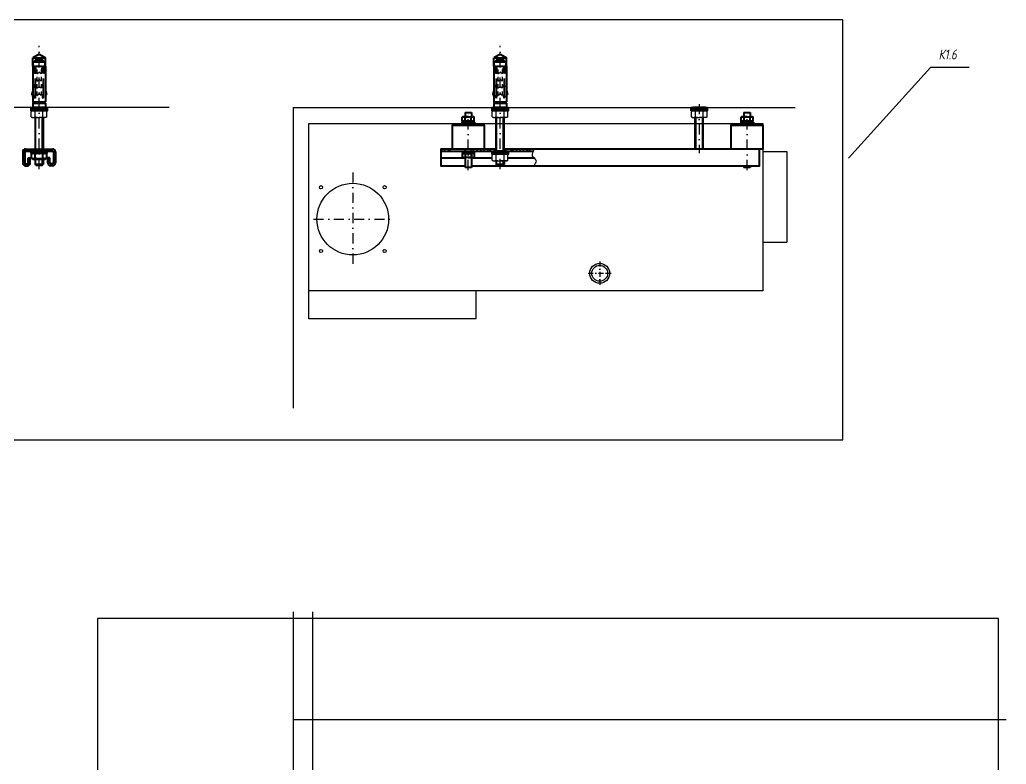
# Model space of a CAD drawing. Header units: millimetres. Extents: x -48331 to 47536, y -69828 to -11916.
# Drawn here: x -22252 to -21014, y -68378 to -67443 of the extents above; entities that cross this region are included whole.
import ezdxf

# ---------------------------------------------------------------- set-up
doc = ezdxf.new("R2010")
doc.units = ezdxf.units.MM
doc.linetypes.add('DASHDOT', pattern=[25.4, 12.7, -6.35, 0, -6.35])
doc.linetypes.add('DASHED', pattern=[19.05, 12.7, -6.35])
for name, color, linetype in [('02 ОВиК', 7, 'Continuous'), ('10 Стены', 253, 'Continuous'), ('11 Монтаж1', 200, 'Continuous')]:
    doc.layers.add(name, color=color, linetype=linetype)
doc.layers.add('100 noprint', color=2, linetype='Continuous', plot=False)
doc.styles.add('ГОСТ-ISOCPEUR', font='isocpeui.ttf', dxfattribs={"width": 0.8})

msp = doc.modelspace()

# ---------------------------------------------------------------- hatches: boundary and pattern name
at = {"layer": '11 Монтаж1', "lineweight": -2}
h = msp.add_hatch(dxfattribs=at)
h.set_pattern_fill('ANSI31', color=256, style=0)
h.set_pattern_definition([(45, (-23044.0206, 0), (-2.24506403, 2.24506403), [])])
h.paths.add_polyline_path([(-21712.1, -67608.1), (-21712.1, -67605.6), (-21723.6, -67605.6), (-21723.6, -67608.1)])
h.paths.add_polyline_path([(-21662.1, -67608.1), (-21662.1, -67605.6), (-21685.1, -67605.6), (-21685.1, -67608.1)])
h.paths.add_polyline_path([(-21612.1, -67608.1), (-21612.1, -67605.6), (-21635.1, -67605.6), (-21635.1, -67608.1)])

# ---------------------------------------------------------------- linework, layer by layer
for p in [(-21211.9, -67617), (-21060.3, -67503.1)]:
    msp.add_line(p, (-21108.7, -67503.1))
at = {"lineweight": -2}
msp.add_line((-21884.1, -68426.7), (-21884.1, -68186.7), dxfattribs=at)
at = {"layer": '02 ОВиК', "color": 5, "linetype": 'DASHED', "lineweight": -2, "ltscale": 0.1}
msp.add_line((-22233, -67575.6), (-22233, -67573.6), dxfattribs=at)
at = {"layer": '02 ОВиК', "color": 5, "lineweight": -2}
for p, q in [((-21889.1, -67818.6), (-21889.1, -67573.6)), ((-21889.1, -67573.6), (-21319.1, -67573.6)), ((-21319.1, -67573.6), (-21319.1, -67783.6)), ((-21319.1, -67608.6), (-21289.1, -67608.6)), ((-21289.1, -67608.6), (-21289.1, -67722.6)), ((-21319.1, -67722.6), (-21289.1, -67722.6)), ((-21319.1, -67783.6), (-21889.1, -67783.6)), ((-21679.1, -67818.6), (-21679.1, -67783.6)), ((-21679.1, -67818.6), (-21889.1, -67818.6))]:
    msp.add_line(p, q, dxfattribs=at)
at = {"layer": '02 ОВиК', "color": 5, "linetype": 'DASHDOT', "lineweight": -2}
for p, q in [((-21834.1, -67634.9), (-21834.1, -67752.2)), ((-21883.4, -67693.6), (-21784.8, -67693.6))]:
    msp.add_line(p, q, dxfattribs=at)
at = {"layer": '02 ОВиК', "color": 5, "linetype": 'DASHDOT', "lineweight": -2, "ltscale": 0.5}
for p, q in [((-21524.1, -67746.9), (-21524.1, -67776.2)), ((-21538.5, -67761.6), (-21509.7, -67761.6))]:
    msp.add_line(p, q, dxfattribs=at)
at = {"layer": '02 ОВиК', "color": 5, "lineweight": -2, "flags": 128}
for points in [[(-21709.1, -67575.6), (-21709.1, -67573.6), (-21669.1, -67573.6), (-21669.1, -67575.6)], [(-21359.1, -67575.6), (-21359.1, -67573.6), (-21319.1, -67573.6), (-21319.1, -67575.6)]]:
    msp.add_lwpolyline(points, close=True, dxfattribs=at)
at = {"layer": '02 ОВиК', "color": 5, "lineweight": -2}
for centre, radius in [((-21834.1, -67693.6), 45), ((-21874.1, -67653.6), 2), ((-21794.1, -67653.6), 2), ((-21874.1, -67733.6), 2), ((-21794.1, -67733.6), 2), ((-21524.1, -67761.6), 12.5), ((-21524.1, -67761.6), 10)]:
    msp.add_circle(centre, radius, dxfattribs=at)
at = {"layer": '10 Стены', "lineweight": -2}
for p, q in [((-22064.5, -67553.6), (-23358.1, -67553.6)), ((-21909.1, -67553.6), (-21909.1, -67930.7)), ((-21909.1, -67553.6), (-21278.7, -67553.6)), ((-21909.1, -68186.7), (-21909.1, -69709.7)), ((-21909.1, -68321.7), (-21013.6, -68321.7))]:
    msp.add_line(p, q, dxfattribs=at)
at = {"layer": '100 noprint', "color": 1, "lineweight": -2}
msp.add_lwpolyline([(-22154.7, -68194.8), (-22154.7, -69827.7), (-21023.5, -69827.7), (-21023.5, -68194.8)], close=True, dxfattribs=at)
at = {"layer": '11 Монтаж1', "lineweight": 40}
for p, q in [((-22228, -67486.6), (-22236, -67491.2)), ((-22236, -67501.6), (-22236, -67491.2)), ((-22236, -67491.2), (-22220, -67491.2)), ((-22228, -67486.6), (-22220, -67491.2)), ((-22220, -67501.6), (-22220, -67491.2)), ((-21649.1, -67486.6), (-21657.1, -67491.2)), ((-21657.1, -67501.6), (-21657.1, -67491.2)), ((-21657.1, -67491.2), (-21641.1, -67491.2)), ((-21649.1, -67486.6), (-21641.1, -67491.2)), ((-21641.1, -67501.6), (-21641.1, -67491.2)), ((-22234.3, -67501.6), (-22236, -67501.6)), ((-22236, -67501.6), (-22236, -67546.2)), ((-22234.3, -67501.6), (-22233.6, -67501.6)), ((-22233.9, -67505.2), (-22232.1, -67505.2)), ((-22233.6, -67501.6), (-22233, -67502.5)), ((-22232, -67493.2), (-22233, -67494.2)), ((-22233, -67496.7), (-22233, -67494.2)), ((-22233, -67494.2), (-22223, -67494.2)), ((-22232.4, -67501.6), (-22233, -67502.5)), ((-22232.4, -67501.6), (-22223.6, -67501.6)), ((-22232, -67493.2), (-22224, -67493.2)), ((-22223, -67494.2), (-22224, -67493.2)), ((-22222.1, -67505.2), (-22223.9, -67505.2)), ((-22223.6, -67501.6), (-22223, -67502.5)), ((-22223, -67496.7), (-22223, -67494.2)), ((-22222.4, -67501.6), (-22223, -67502.5)), ((-22222.4, -67501.6), (-22220, -67501.6)), ((-22220, -67501.6), (-22220, -67546.2)), ((-21655.4, -67501.6), (-21657.1, -67501.6)), ((-21657.1, -67501.6), (-21657.1, -67546.2)), ((-21655.4, -67501.6), (-21654.8, -67501.6)), ((-21655, -67505.1), (-21653.2, -67505.1)), ((-21654.8, -67501.6), (-21654.1, -67502.5)), ((-21653.1, -67493.2), (-21654.1, -67494.2)), ((-21654.1, -67496.7), (-21654.1, -67494.2)), ((-21654.1, -67494.2), (-21644.1, -67494.2)), ((-21653.5, -67501.6), (-21654.1, -67502.5)), ((-21653.5, -67501.6), (-21644.8, -67501.6)), ((-21653.1, -67493.2), (-21645.1, -67493.2)), ((-21644.1, -67494.2), (-21645.1, -67493.2)), ((-21643.2, -67505.1), (-21645, -67505.1)), ((-21644.8, -67501.6), (-21644.1, -67502.5)), ((-21644.1, -67496.7), (-21644.1, -67494.2)), ((-21643.5, -67501.6), (-21644.1, -67502.5)), ((-21643.5, -67501.6), (-21641.1, -67501.6)), ((-21641.1, -67501.6), (-21641.1, -67546.2)), ((-22233.9, -67505.8), (-22232.1, -67505.8)), ((-22233, -67516.9), (-22233, -67541.9)), ((-22222.1, -67505.8), (-22223.9, -67505.8)), ((-22223, -67516.9), (-22223, -67541.5)), ((-21655, -67505.8), (-21653.2, -67505.8)), ((-21654.1, -67516.9), (-21654.1, -67541.9)), ((-21643.2, -67505.8), (-21645, -67505.8)), ((-21644.1, -67516.9), (-21644.1, -67541.5)), ((-22236, -67531.9), (-22237.2, -67536.7)), ((-22236.9, -67537.8), (-22236, -67538.4)), ((-22220, -67531.9), (-22218.8, -67536.7)), ((-22219.2, -67537.8), (-22220, -67538.4)), ((-21657.1, -67531.9), (-21658.3, -67536.7)), ((-21658, -67537.8), (-21657.1, -67538.4)), ((-21641.1, -67531.9), (-21639.9, -67536.7)), ((-21640.3, -67537.8), (-21641.1, -67538.4)), ((-22236, -67546.2), (-22220, -67546.2)), ((-22236, -67548.2), (-22236, -67553.1)), ((-22236, -67548.2), (-22220, -67548.2)), ((-22220, -67548.2), (-22220, -67553.1)), ((-21657.1, -67546.2), (-21641.1, -67546.2)), ((-21657.1, -67548.2), (-21657.1, -67553.1)), ((-21657.1, -67548.2), (-21641.1, -67548.2)), ((-21641.1, -67548.2), (-21641.1, -67553.1)), ((-22233, -67564.1), (-22233, -67605.6)), ((-22223, -67564.1), (-22223, -67605.6)), ((-21695.5, -67565.3), (-21696.6, -67565.8)), ((-21696.6, -67570.6), (-21696.6, -67565.8)), ((-21694.7, -67565.3), (-21695.5, -67565.3)), ((-21689, -67565.3), (-21694.7, -67565.3)), ((-21693.1, -67559.6), (-21685.1, -67559.6)), ((-21693.1, -67559.6), (-21693.1, -67565.3)), ((-21692.8, -67570.6), (-21692.8, -67565.8)), ((-21689, -67565.3), (-21683.4, -67565.3)), ((-21685.3, -67570.6), (-21685.3, -67565.8)), ((-21685.1, -67559.6), (-21685.1, -67565.3)), ((-21682.5, -67565.3), (-21683.4, -67565.3)), ((-21681.5, -67565.8), (-21682.5, -67565.3)), ((-21681.5, -67570.6), (-21681.5, -67565.8)), ((-21654.1, -67608.1), (-21654.1, -67564.1)), ((-21644.1, -67608.1), (-21644.1, -67564.1)), ((-21404.1, -67605.6), (-21404.1, -67564.1)), ((-21394.1, -67605.6), (-21394.1, -67564.1)), ((-21345.5, -67565.3), (-21346.6, -67565.8)), ((-21346.6, -67570.6), (-21346.6, -67565.8)), ((-21344.7, -67565.3), (-21345.5, -67565.3)), ((-21339, -67565.3), (-21344.7, -67565.3)), ((-21343.1, -67559.6), (-21335.1, -67559.6)), ((-21343.1, -67559.6), (-21343.1, -67565.3)), ((-21342.8, -67570.6), (-21342.8, -67565.8)), ((-21339, -67565.3), (-21333.4, -67565.3)), ((-21335.3, -67570.6), (-21335.3, -67565.8)), ((-21335.1, -67559.6), (-21335.1, -67565.3)), ((-21332.5, -67565.3), (-21333.4, -67565.3)), ((-21331.5, -67565.8), (-21332.5, -67565.3)), ((-21331.5, -67570.6), (-21331.5, -67565.8)), ((-21709.1, -67605.6), (-21709.1, -67575.6)), ((-21709.1, -67575.6), (-21669.1, -67575.6)), ((-21681.1, -67572), (-21697.1, -67572)), ((-21697.1, -67572), (-21697.1, -67573.6)), ((-21681.1, -67573.6), (-21697.1, -67573.6)), ((-21681.5, -67570.6), (-21696.6, -67570.6)), ((-21696.3, -67572), (-21696.3, -67570.6)), ((-21681.9, -67572), (-21696.3, -67572)), ((-21681.8, -67571.8), (-21681.9, -67572)), ((-21681.8, -67571.8), (-21681.8, -67570.6)), ((-21681.1, -67572), (-21681.1, -67573.6)), ((-21669.1, -67575.6), (-21669.1, -67605.6)), ((-21359.1, -67605.6), (-21359.1, -67575.6)), ((-21359.1, -67575.6), (-21319.1, -67575.6)), ((-21331.1, -67572), (-21347.1, -67572)), ((-21347.1, -67572), (-21347.1, -67573.6)), ((-21331.1, -67573.6), (-21347.1, -67573.6)), ((-21331.5, -67570.6), (-21346.6, -67570.6)), ((-21346.3, -67572), (-21346.3, -67570.6)), ((-21331.9, -67572), (-21346.3, -67572)), ((-21331.8, -67571.8), (-21331.9, -67572)), ((-21331.8, -67571.8), (-21331.8, -67570.6)), ((-21331.1, -67572), (-21331.1, -67573.6)), ((-21319.1, -67575.6), (-21319.1, -67605.6)), ((-22248.5, -67609.1), (-22248.5, -67623.1)), ((-22246, -67609.1), (-22246, -67623.1)), ((-22245, -67605.6), (-22211, -67605.6)), ((-22245, -67608.1), (-22211, -67608.1)), ((-22241.5, -67616.6), (-22239, -67616.6)), ((-22241.5, -67623.1), (-22241.5, -67616.6)), ((-22239, -67623.1), (-22239, -67616.6)), ((-22237.8, -67608.1), (-22218.2, -67608.1)), ((-22232.9, -67617.1), (-22232.9, -67612)), ((-22223.1, -67617.1), (-22223.1, -67612)), ((-22214.5, -67616.6), (-22217, -67616.6)), ((-22217, -67623.1), (-22217, -67616.6)), ((-22214.5, -67623.1), (-22214.5, -67616.6)), ((-22210, -67609.1), (-22210, -67623.1)), ((-22207.5, -67609.1), (-22207.5, -67623.1)), ((-21723.6, -67608.1), (-21693.1, -67608.1)), ((-21723.6, -67616.6), (-21693.1, -67616.6)), ((-21712.1, -67605.6), (-21712.1, -67608.1)), ((-21711.1, -67608.1), (-21707.4, -67608.1)), ((-21697.1, -67608.1), (-21681.1, -67608.1)), ((-21697.1, -67609.7), (-21697.1, -67608.1)), ((-21697.1, -67609.7), (-21681.1, -67609.7)), ((-21696.7, -67611.1), (-21681.7, -67611.1)), ((-21696.7, -67611.1), (-21696.7, -67615.8)), ((-21696.7, -67615.8), (-21695.7, -67616.4)), ((-21696.5, -67609.8), (-21696.3, -67609.7)), ((-21696.5, -67609.8), (-21696.4, -67611.1)), ((-21696.3, -67609.7), (-21681.9, -67609.7)), ((-21695.7, -67616.4), (-21694.8, -67616.4)), ((-21689.2, -67616.4), (-21694.8, -67616.4)), ((-21693.1, -67608.1), (-21693.1, -67605.6)), ((-21693.1, -67613.4), (-21693.1, -67628.6)), ((-21692.9, -67611.1), (-21692.9, -67615.8)), ((-21689.2, -67616.4), (-21683.5, -67616.4)), ((-21685.4, -67611.1), (-21685.4, -67615.8)), ((-21685.1, -67608.1), (-21685.1, -67605.6)), ((-21685.1, -67608.1), (-21607.3, -67608.1)), ((-21685.1, -67613.4), (-21685.1, -67628.6)), ((-21685.1, -67616.6), (-21658.9, -67616.6)), ((-21683.5, -67616.4), (-21682.7, -67616.4)), ((-21682.7, -67616.4), (-21681.7, -67615.8)), ((-21681.9, -67609.7), (-21681.9, -67611.1)), ((-21681.7, -67611.1), (-21681.7, -67615.8)), ((-21681.1, -67609.7), (-21681.1, -67608.1)), ((-21662.1, -67605.6), (-21662.1, -67608.1)), ((-21639.3, -67616.6), (-21606.6, -67616.6)), ((-21635.1, -67605.6), (-21635.1, -67608.1)), ((-21612.1, -67605.6), (-21612.1, -67608.1)), ((-21319.1, -67605.6), (-21359.1, -67605.6)), ((-22245, -67624.1), (-22242.5, -67624.1)), ((-22245, -67626.6), (-22242.5, -67626.6)), ((-22220.7, -67618.6), (-22235.3, -67618.6)), ((-22233, -67618.6), (-22233, -67624.9)), ((-22232, -67625.9), (-22233, -67624.9)), ((-22223, -67624.9), (-22233, -67624.9)), ((-22232, -67625.9), (-22224, -67625.9)), ((-22224, -67625.9), (-22223, -67624.9)), ((-22223, -67618.6), (-22223, -67624.9)), ((-22211, -67624.1), (-22213.5, -67624.1)), ((-22211, -67626.6), (-22213.5, -67626.6)), ((-21685.1, -67628.6), (-21693.1, -67628.6)), ((-21654.1, -67618.6), (-21654.1, -67624.9)), ((-21653.1, -67625.9), (-21654.1, -67624.9)), ((-21644.1, -67624.9), (-21654.1, -67624.9)), ((-21653.1, -67625.9), (-21645.1, -67625.9)), ((-21645.1, -67625.9), (-21644.1, -67624.9)), ((-21644.1, -67618.6), (-21644.1, -67624.9)), ((-21343.1, -67626.6), (-21343.1, -67628.6)), ((-21335.1, -67628.6), (-21343.1, -67628.6)), ((-21335.1, -67626.6), (-21335.1, -67628.6))]:
    msp.add_line(p, q, dxfattribs=at)
at = {"layer": '11 Монтаж1'}
for p, q in [((-22232, -67493.2), (-22232, -67496.7)), ((-22224, -67493.2), (-22224, -67496.7)), ((-21653.1, -67493.2), (-21653.1, -67496.7)), ((-21645.1, -67493.2), (-21645.1, -67496.7)), ((-22230.7, -67505.9), (-22230.7, -67511.2)), ((-22230.7, -67511.2), (-22228, -67509.2)), ((-22230.7, -67515), (-22230.7, -67520.3)), ((-22225.3, -67511.2), (-22228, -67509.2)), ((-22225.3, -67505.9), (-22225.3, -67511.2)), ((-22225.3, -67515), (-22225.3, -67520.3)), ((-21651.8, -67505.9), (-21651.8, -67511.2)), ((-21651.8, -67511.2), (-21649.1, -67509.2)), ((-21651.8, -67515), (-21651.8, -67520.3)), ((-21646.4, -67511.2), (-21649.1, -67509.2)), ((-21646.4, -67505.9), (-21646.4, -67511.2)), ((-21646.4, -67515), (-21646.4, -67520.3)), ((-22230.7, -67520.3), (-22228, -67518.3)), ((-22230.7, -67524.1), (-22230.7, -67529.4)), ((-22230.7, -67529.4), (-22228, -67527.4)), ((-22225.3, -67520.3), (-22228, -67518.3)), ((-22225.3, -67529.4), (-22228, -67527.4)), ((-22225.3, -67524.1), (-22225.3, -67529.4)), ((-21651.8, -67520.3), (-21649.1, -67518.3)), ((-21651.8, -67524.1), (-21651.8, -67529.4)), ((-21651.8, -67529.4), (-21649.1, -67527.4)), ((-21646.4, -67520.3), (-21649.1, -67518.3)), ((-21646.4, -67529.4), (-21649.1, -67527.4)), ((-21646.4, -67524.1), (-21646.4, -67529.4)), ((-22230.7, -67533.2), (-22230.7, -67538.5)), ((-22230.7, -67538.5), (-22228, -67536.5)), ((-22225.3, -67538.5), (-22228, -67536.5)), ((-22225.3, -67533.2), (-22225.3, -67538.5)), ((-21651.8, -67533.2), (-21651.8, -67538.5)), ((-21651.8, -67538.5), (-21649.1, -67536.5)), ((-21646.4, -67538.5), (-21649.1, -67536.5)), ((-21646.4, -67533.2), (-21646.4, -67538.5)), ((-22232, -67605.6), (-22232, -67564.1)), ((-22224, -67605.6), (-22224, -67564.1)), ((-21692.6, -67559.6), (-21692.6, -67565.3)), ((-21685.6, -67559.6), (-21685.6, -67565.3)), ((-21653.1, -67608.1), (-21653.1, -67564.1)), ((-21645.1, -67608.1), (-21645.1, -67564.1)), ((-21403.1, -67605.6), (-21403.1, -67564.1)), ((-21395.1, -67605.6), (-21395.1, -67564.1)), ((-21342.6, -67559.6), (-21342.6, -67565.3)), ((-21335.6, -67559.6), (-21335.6, -67565.3)), ((-21689.9, -67570.7), (-21689.8, -67570.6)), ((-21688.3, -67572), (-21689.9, -67570.7)), ((-21688.2, -67571.8), (-21689.8, -67570.6)), ((-21688.2, -67571.8), (-21688.3, -67572)), ((-21339.9, -67570.7), (-21339.8, -67570.6)), ((-21338.3, -67572), (-21339.9, -67570.7)), ((-21338.2, -67571.8), (-21339.8, -67570.6)), ((-21338.2, -67571.8), (-21338.3, -67572)), ((-21692.6, -67605.6), (-21692.6, -67608.1)), ((-21690, -67609.8), (-21689.9, -67609.7)), ((-21690, -67609.8), (-21688.4, -67611.1)), ((-21689.9, -67609.7), (-21688.3, -67610.9)), ((-21688.3, -67610.9), (-21688.4, -67611.1)), ((-21685.6, -67605.6), (-21685.6, -67608.1)), ((-22232, -67625.9), (-22232, -67618.6)), ((-22224, -67625.9), (-22224, -67618.6)), ((-21653.1, -67625.9), (-21653.1, -67618.6)), ((-21645.1, -67625.9), (-21645.1, -67618.6)), ((-21342.6, -67626.6), (-21342.6, -67628.6)), ((-21335.6, -67626.6), (-21335.6, -67628.6))]:
    msp.add_line(p, q, dxfattribs=at)
at = {"layer": '11 Монтаж1', "linetype": 'DASHDOT'}
for p, q in [((-21689.1, -67632), (-21689.1, -67555.7)), ((-21339.1, -67632), (-21339.1, -67555.7))]:
    msp.add_line(p, q, dxfattribs=at)
at = {"layer": '11 Монтаж1', "color": 0, "lineweight": -2}
msp.add_line((-21683.6, -67605.6), (-21723.6, -67605.6), dxfattribs=at)
at = {"layer": '11 Монтаж1', "lineweight": -2}
msp.add_line((-21685.1, -67605.6), (-21685.1, -67608.1), dxfattribs=at)
at = {"layer": '11 Монтаж1', "lineweight": 40, "flags": 128}
for points in [[(-22220.7, -67501.6), (-22220.3, -67497.9, 0.476153), (-22221.2, -67496.7), (-22234.8, -67496.7, 0.476153), (-22235.8, -67497.9), (-22235.4, -67501.6)], [(-21641.8, -67501.6), (-21641.4, -67497.9, 0.476153), (-21642.3, -67496.7), (-21655.9, -67496.7, 0.476153), (-21656.9, -67497.9), (-21656.5, -67501.6)], [(-22218.2, -67612, 0.267949), (-22223.1, -67612, 0.168211), (-22232.9, -67612, 0.267949), (-22237.8, -67612, 0.267949)], [(-22218.2, -67617.1, -0.267949), (-22223.1, -67617.1, -0.168211), (-22232.9, -67617.1, -0.267949), (-22237.8, -67617.1, -0.267949)]]:
    msp.add_lwpolyline(points, format="xyb", dxfattribs=at)
for points in [[(-22233.9, -67504.2), (-22233.9, -67509.9), (-22234.4, -67509.9), (-22234.4, -67504.2)], [(-22233.9, -67504.2), (-22233.9, -67509.9), (-22232.1, -67509.9), (-22232.1, -67504.2)], [(-22222.1, -67504.2), (-22222.1, -67509.9), (-22223.9, -67509.9), (-22223.9, -67504.2)], [(-22222.1, -67504.2), (-22222.1, -67509.9), (-22221.6, -67509.9), (-22221.6, -67504.2)], [(-21655, -67504.2), (-21655, -67509.9), (-21655.5, -67509.9), (-21655.5, -67504.2)], [(-21655, -67504.2), (-21655, -67509.9), (-21653.2, -67509.9), (-21653.2, -67504.2)], [(-21643.2, -67504.2), (-21643.2, -67509.9), (-21645, -67509.9), (-21645, -67504.2)], [(-21643.2, -67504.2), (-21643.2, -67509.9), (-21642.7, -67509.9), (-21642.7, -67504.2)]]:
    msp.add_lwpolyline(points, close=True, dxfattribs=at)
for points in [[(-22218.2, -67608.1), (-22218.2, -67610.6), (-22237.8, -67610.6), (-22237.8, -67608.1)], [(-22220.7, -67618.6), (-22218.2, -67617.1), (-22218.2, -67612), (-22220.7, -67610.6), (-22235.3, -67610.6), (-22237.8, -67612), (-22237.8, -67617.1), (-22235.3, -67618.6)], [(-21654.1, -67605.6), (-21723.6, -67605.6), (-21723.6, -67626.6), (-21693.1, -67626.6)], [(-21685.1, -67626.6), (-21323.6, -67626.6), (-21323.6, -67605.6), (-21644.1, -67605.6)]]:
    msp.add_lwpolyline(points, dxfattribs=at)
at = {"layer": '11 Монтаж1', "lineweight": 40}
for centre, radius, start, end in [((-22230.2, -67526.8), 3.54, 142.1768, 217.8232), ((-22235.8, -67526.8), 3.54, 322.1768, 37.8232), ((-22220.2, -67526.8), 3.54, 142.1768, 217.8232), ((-22225.8, -67526.8), 3.54, 322.1768, 37.8232), ((-21651.3, -67526.8), 3.54, 142.1768, 217.8232), ((-21656.9, -67526.8), 3.54, 322.1768, 37.8232), ((-21641.3, -67526.8), 3.54, 142.1768, 217.8232), ((-21646.9, -67526.8), 3.54, 322.1768, 37.8232), ((-22236.3, -67537), 1, 165.7994, 232.9532), ((-22230.2, -67539.7), 3.54, 142.1768, 217.8232), ((-22235.8, -67539.7), 3.54, 322.1768, 37.8232), ((-22220.2, -67539.4), 3.54, 142.1768, 217.8232), ((-22225.8, -67539.4), 3.54, 322.1768, 37.8232), ((-22219.8, -67537), 1, 307.0468, 14.2006), ((-21657.4, -67537), 1, 165.7994, 232.9532), ((-21651.3, -67539.7), 3.54, 142.1768, 217.8232), ((-21656.9, -67539.7), 3.54, 322.1768, 37.8232), ((-21641.3, -67539.4), 3.54, 142.1768, 217.8232), ((-21646.9, -67539.4), 3.54, 322.1768, 37.8232), ((-21640.9, -67537), 1, 307.0468, 14.2006), ((-22236, -67547.2), 1, 270, 90), ((-22220, -67547.2), 1, 90, 270), ((-21657.1, -67547.2), 1, 270, 90), ((-21641.1, -67547.2), 1, 90, 270), ((-22245, -67609.1), 3.5, 90, 180), ((-22245, -67609.1), 1, 90, 180), ((-22211, -67609.1), 3.5, 0, 90), ((-22211, -67609.1), 1, 0, 90), ((-22245, -67623.1), 3.5, 180, 270), ((-22245, -67623.1), 1, 180, 270), ((-22242.5, -67623.1), 3.5, 270, 0), ((-22242.5, -67623.1), 1, 270, 0), ((-22213.5, -67623.1), 3.5, 180, 270), ((-22213.5, -67623.1), 1, 180, 270), ((-22211, -67623.1), 3.5, 270, 0), ((-22211, -67623.1), 1, 270, 0)]:
    msp.add_arc(centre, radius, start, end, dxfattribs=at)
for points, knots in [([(-21696.6, -67565.8), (-21696.2, -67565.7), (-21695.9, -67565.5), (-21695.3, -67565.3), (-21695, -67565.3), (-21694.7, -67565.3)], [0, 0, 0, 0, 0.5, 0.5, 1, 1, 1, 1]), ([(-21694.7, -67565.3), (-21694.5, -67565.3), (-21694.4, -67565.3), (-21694, -67565.3), (-21693.9, -67565.4), (-21693.4, -67565.5), (-21693.1, -67565.7), (-21692.8, -67565.8)], [0, 0, 0, 0, 0.25, 0.25, 0.5, 0.5, 1, 1, 1, 1]), ([(-21692.8, -67565.8), (-21692.2, -67565.7), (-21691.6, -67565.5), (-21690.3, -67565.3), (-21689.7, -67565.3), (-21689, -67565.3)], [0, 0, 0, 0, 0.5, 0.5, 1, 1, 1, 1]), ([(-21689, -67565.3), (-21688.4, -67565.3), (-21687.8, -67565.3), (-21686.5, -67565.5), (-21685.9, -67565.7), (-21685.3, -67565.8)], [0, 0, 0, 0, 0.5, 0.5, 1, 1, 1, 1]), ([(-21685.3, -67565.8), (-21685, -67565.7), (-21684.7, -67565.5), (-21684.1, -67565.3), (-21683.7, -67565.3), (-21683.4, -67565.3)], [0, 0, 0, 0, 0.5, 0.5, 1, 1, 1, 1]), ([(-21683.4, -67565.3), (-21683.3, -67565.3), (-21683.1, -67565.3), (-21682.8, -67565.3), (-21682.6, -67565.4), (-21682.2, -67565.5), (-21681.8, -67565.7), (-21681.5, -67565.8)], [0, 0, 0, 0, 0.25, 0.25, 0.5, 0.5, 1, 1, 1, 1]), ([(-21346.6, -67565.8), (-21346.2, -67565.7), (-21345.9, -67565.5), (-21345.3, -67565.3), (-21345, -67565.3), (-21344.7, -67565.3)], [0, 0, 0, 0, 0.5, 0.5, 1, 1, 1, 1]), ([(-21344.7, -67565.3), (-21344.5, -67565.3), (-21344.4, -67565.3), (-21344, -67565.3), (-21343.9, -67565.4), (-21343.4, -67565.5), (-21343.1, -67565.7), (-21342.8, -67565.8)], [0, 0, 0, 0, 0.25, 0.25, 0.5, 0.5, 1, 1, 1, 1]), ([(-21342.8, -67565.8), (-21342.2, -67565.7), (-21341.6, -67565.5), (-21340.3, -67565.3), (-21339.7, -67565.3), (-21339, -67565.3)], [0, 0, 0, 0, 0.5, 0.5, 1, 1, 1, 1]), ([(-21339, -67565.3), (-21338.4, -67565.3), (-21337.8, -67565.3), (-21336.5, -67565.5), (-21335.9, -67565.7), (-21335.3, -67565.8)], [0, 0, 0, 0, 0.5, 0.5, 1, 1, 1, 1]), ([(-21335.3, -67565.8), (-21335, -67565.7), (-21334.7, -67565.5), (-21334.1, -67565.3), (-21333.7, -67565.3), (-21333.4, -67565.3)], [0, 0, 0, 0, 0.5, 0.5, 1, 1, 1, 1]), ([(-21333.4, -67565.3), (-21333.3, -67565.3), (-21333.1, -67565.3), (-21332.8, -67565.3), (-21332.6, -67565.4), (-21332.2, -67565.5), (-21331.8, -67565.7), (-21331.5, -67565.8)], [0, 0, 0, 0, 0.25, 0.25, 0.5, 0.5, 1, 1, 1, 1]), ([(-21694.8, -67616.4), (-21695, -67616.4), (-21695.1, -67616.4), (-21695.4, -67616.3), (-21695.6, -67616.3), (-21696.1, -67616.1), (-21696.4, -67616), (-21696.7, -67615.8)], [0, 0, 0, 0, 0.25, 0.25, 0.5, 0.5, 1, 1, 1, 1]), ([(-21692.9, -67615.8), (-21693.2, -67616), (-21693.5, -67616.1), (-21694.2, -67616.3), (-21694.5, -67616.4), (-21694.8, -67616.4)], [0, 0, 0, 0, 0.5, 0.5, 1, 1, 1, 1]), ([(-21689.2, -67616.4), (-21689.8, -67616.4), (-21690.4, -67616.3), (-21691.7, -67616.1), (-21692.3, -67616), (-21692.9, -67615.8)], [0, 0, 0, 0, 0.5, 0.5, 1, 1, 1, 1]), ([(-21685.4, -67615.8), (-21686, -67616), (-21686.7, -67616.1), (-21687.9, -67616.3), (-21688.5, -67616.4), (-21689.2, -67616.4)], [0, 0, 0, 0, 0.5, 0.5, 1, 1, 1, 1]), ([(-21683.5, -67616.4), (-21683.7, -67616.4), (-21683.9, -67616.4), (-21684.2, -67616.3), (-21684.3, -67616.3), (-21684.8, -67616.1), (-21685.1, -67616), (-21685.4, -67615.8)], [0, 0, 0, 0, 0.25, 0.25, 0.5, 0.5, 1, 1, 1, 1]), ([(-21681.7, -67615.8), (-21682, -67616), (-21682.3, -67616.1), (-21682.9, -67616.3), (-21683.2, -67616.4), (-21683.5, -67616.4)], [0, 0, 0, 0, 0.5, 0.5, 1, 1, 1, 1])]:
    msp.add_open_spline(points, degree=3, knots=knots, dxfattribs=at)
at = {"layer": '11 Монтаж1', "lineweight": -2, "start_tangent": (0.060665, 0.998158), "end_tangent": (0.322532, 0.946558)}
msp.add_spline([(-21606.2, -67626.6), (-21603.5, -67620.7), (-21608.3, -67614.4), (-21606.2, -67605.6)], degree=3, dxfattribs=at)

# ---------------------------------------------------------------- texts
at = {"linetype": 'Continuous', "lineweight": 35, "style": 'ГОСТ-ISOCPEUR', "width": 0.8}
msp.add_text('К1.6', height=12.5, dxfattribs=at).set_placement((-21098.7, -67493.1))

# ---------------------------------------------------------------- next in the draw order: wipeouts: each hides what was drawn before it
at = {"lineweight": 40}
for points in [[(-22238, -67557.6), (-22238, -67555.6), (-22218, -67555.6), (-22218, -67557.6)], [(-21659.1, -67557.6), (-21659.1, -67555.6), (-21639.1, -67555.6), (-21639.1, -67557.6)], [(-21409.1, -67557.6), (-21409.1, -67555.6), (-21389.1, -67555.6), (-21389.1, -67557.6)], [(-21659.1, -67612.1), (-21659.1, -67610.1), (-21639.1, -67610.1), (-21639.1, -67612.1)]]:
    msp.add_wipeout(points, dxfattribs=at).dxf.layer = '11 Монтаж1'

# ---------------------------------------------------------------- next in the draw order: wipeouts: each hides what was drawn before it
for points in [[(-22219.5, -67566), (-22218.2, -67565.2), (-22218.2, -67558.4), (-22219.5, -67557.6), (-22236.5, -67557.6), (-22237.8, -67558.4), (-22237.8, -67565.2), (-22236.5, -67566)], [(-21640.6, -67566), (-21639.3, -67565.2), (-21639.3, -67558.4), (-21640.6, -67557.6), (-21657.6, -67557.6), (-21658.9, -67558.4), (-21658.9, -67565.2), (-21657.6, -67566)], [(-21390.6, -67566), (-21389.3, -67565.2), (-21389.3, -67558.4), (-21390.6, -67557.6), (-21407.6, -67557.6), (-21408.9, -67558.4), (-21408.9, -67565.2), (-21407.6, -67566)], [(-21640.6, -67620.5), (-21639.3, -67619.7), (-21639.3, -67612.9), (-21640.6, -67612.1), (-21657.6, -67612.1), (-21658.9, -67612.9), (-21658.9, -67619.7), (-21657.6, -67620.5)]]:
    msp.add_wipeout(points, dxfattribs=at).dxf.layer = '11 Монтаж1'

# ---------------------------------------------------------------- next in the draw order: linework, layer by layer
at = {"layer": '11 Монтаж1', "lineweight": 40}
for p, q in [((-22228, -67553.6), (-22236, -67553.6)), ((-22220, -67553.6), (-22228, -67553.6)), ((-21649.1, -67553.6), (-21657.1, -67553.6)), ((-21641.1, -67553.6), (-21649.1, -67553.6)), ((-21399.1, -67553.6), (-21407.1, -67553.6)), ((-21391.1, -67553.6), (-21399.1, -67553.6)), ((-21649.1, -67608.1), (-21657.1, -67608.1)), ((-21641.1, -67608.1), (-21649.1, -67608.1))]:
    msp.add_line(p, q, dxfattribs=at)
at = {"layer": '11 Монтаж1'}
for p, q in [((-22237.8, -67558.4), (-22236.5, -67557.6)), ((-22237.8, -67565.2), (-22237.8, -67558.4)), ((-22237.8, -67565.2), (-22236.5, -67566)), ((-22236.5, -67557.6), (-22235.4, -67557.6)), ((-22236.5, -67566), (-22235.4, -67566)), ((-22235.4, -67557.6), (-22228, -67557.6)), ((-22235.4, -67566), (-22228, -67566)), ((-22232.9, -67565.2), (-22232.9, -67558.4)), ((-22220.7, -67557.6), (-22228, -67557.6)), ((-22220.7, -67566), (-22228, -67566)), ((-22223.1, -67565.2), (-22223.1, -67558.4)), ((-22219.5, -67557.6), (-22220.7, -67557.6)), ((-22219.5, -67566), (-22220.7, -67566)), ((-22218.2, -67558.4), (-22219.5, -67557.6)), ((-22218.2, -67565.2), (-22219.5, -67566)), ((-22218.2, -67565.2), (-22218.2, -67558.4)), ((-21658.9, -67558.4), (-21657.6, -67557.6)), ((-21658.9, -67565.2), (-21658.9, -67558.4)), ((-21658.9, -67565.2), (-21657.6, -67566)), ((-21657.6, -67557.6), (-21656.5, -67557.6)), ((-21657.6, -67566), (-21656.5, -67566)), ((-21656.5, -67557.6), (-21649.1, -67557.6)), ((-21656.5, -67566), (-21649.1, -67566)), ((-21654, -67565.2), (-21654, -67558.4)), ((-21641.8, -67557.6), (-21649.1, -67557.6)), ((-21641.8, -67566), (-21649.1, -67566)), ((-21644.2, -67565.2), (-21644.2, -67558.4)), ((-21640.6, -67557.6), (-21641.8, -67557.6)), ((-21640.6, -67566), (-21641.8, -67566)), ((-21639.3, -67558.4), (-21640.6, -67557.6)), ((-21639.3, -67565.2), (-21640.6, -67566)), ((-21639.3, -67565.2), (-21639.3, -67558.4)), ((-21408.9, -67558.4), (-21407.6, -67557.6)), ((-21408.9, -67565.2), (-21408.9, -67558.4)), ((-21408.9, -67565.2), (-21407.6, -67566)), ((-21407.6, -67557.6), (-21406.5, -67557.6)), ((-21407.6, -67566), (-21406.5, -67566)), ((-21406.5, -67557.6), (-21399.1, -67557.6)), ((-21406.5, -67566), (-21399.1, -67566)), ((-21404, -67565.2), (-21404, -67558.4)), ((-21391.8, -67557.6), (-21399.1, -67557.6)), ((-21391.8, -67566), (-21399.1, -67566)), ((-21394.2, -67565.2), (-21394.2, -67558.4)), ((-21390.6, -67557.6), (-21391.8, -67557.6)), ((-21390.6, -67566), (-21391.8, -67566)), ((-21389.3, -67558.4), (-21390.6, -67557.6)), ((-21389.3, -67565.2), (-21390.6, -67566)), ((-21389.3, -67565.2), (-21389.3, -67558.4)), ((-21658.9, -67612.9), (-21657.6, -67612.1)), ((-21658.9, -67619.7), (-21658.9, -67612.9)), ((-21657.6, -67612.1), (-21656.5, -67612.1)), ((-21656.5, -67612.1), (-21649.1, -67612.1)), ((-21654, -67619.7), (-21654, -67612.9)), ((-21641.8, -67612.1), (-21649.1, -67612.1)), ((-21644.2, -67619.7), (-21644.2, -67612.9)), ((-21640.6, -67612.1), (-21641.8, -67612.1)), ((-21639.3, -67612.9), (-21640.6, -67612.1)), ((-21639.3, -67619.7), (-21639.3, -67612.9)), ((-21658.9, -67619.7), (-21657.6, -67620.5)), ((-21657.6, -67620.5), (-21656.5, -67620.5)), ((-21656.5, -67620.5), (-21649.1, -67620.5)), ((-21641.8, -67620.5), (-21649.1, -67620.5)), ((-21640.6, -67620.5), (-21641.8, -67620.5)), ((-21639.3, -67619.7), (-21640.6, -67620.5))]:
    msp.add_line(p, q, dxfattribs=at)
at = {"layer": '11 Монтаж1', "lineweight": 40, "ltscale": 6.666667}
for p, q in [((-22228.4, -67557.6), (-22229.6, -67555.6)), ((-22227.3, -67557.6), (-22228.5, -67555.6)), ((-21649.5, -67557.6), (-21650.7, -67555.6)), ((-21648.4, -67557.6), (-21649.6, -67555.6)), ((-21399.5, -67557.6), (-21400.7, -67555.6)), ((-21398.4, -67557.6), (-21399.6, -67555.6)), ((-21649.5, -67612.1), (-21650.7, -67610.1)), ((-21648.4, -67612.1), (-21649.6, -67610.1))]:
    msp.add_line(p, q, dxfattribs=at)
at = {"layer": '11 Монтаж1', "lineweight": 40, "ltscale": 75}
for points in [[(-22238, -67557.6), (-22238, -67555.6), (-22218, -67555.6), (-22218, -67557.6)], [(-21659.1, -67557.6), (-21659.1, -67555.6), (-21639.1, -67555.6), (-21639.1, -67557.6)], [(-21409.1, -67557.6), (-21409.1, -67555.6), (-21389.1, -67555.6), (-21389.1, -67557.6)], [(-21659.1, -67612.1), (-21659.1, -67610.1), (-21639.1, -67610.1), (-21639.1, -67612.1)]]:
    msp.add_lwpolyline(points, close=True, dxfattribs=at)
at = {"layer": '11 Монтаж1', "lineweight": 40}
for centre, start, end in [((-22233.4, -67554), 0, 90), ((-22222.6, -67554), 90, 180), ((-21654.5, -67554), 0, 90), ((-21643.7, -67554), 90, 180), ((-21404.5, -67554), 0, 90), ((-21393.7, -67554), 90, 180), ((-21654.5, -67608.5), 0, 90), ((-21643.7, -67608.5), 90, 180)]:
    msp.add_arc(centre, 0.4, start, end, dxfattribs=at)
at = {"layer": '11 Монтаж1'}
for centre, radius, start, end in [((-22235.2, -67562.3), 4.78, 92.3904, 123.7214), ((-22235.2, -67561.2), 4.78, 236.2786, 267.6096), ((-22235.6, -67562.5), 4.95, 56.8401, 87.0412), ((-22235.6, -67561), 4.95, 272.9588, 303.1599), ((-22227.8, -67574.3), 16.7, 90.6955, 107.8218), ((-22227.8, -67549.3), 16.7, 252.1782, 269.3045), ((-22228.2, -67574.3), 16.7, 72.1782, 89.3045), ((-22228.2, -67549.3), 16.7, 270.6955, 287.8218), ((-22220.4, -67562.5), 4.95, 92.9588, 123.1599), ((-22220.4, -67561), 4.95, 236.8401, 267.0412), ((-22220.9, -67562.3), 4.78, 56.2786, 87.6096), ((-22220.9, -67561.2), 4.78, 272.3904, 303.7214), ((-21656.3, -67562.3), 4.78, 92.3904, 123.7214), ((-21656.3, -67561.2), 4.78, 236.2786, 267.6096), ((-21656.7, -67562.5), 4.95, 56.8401, 87.0412), ((-21656.7, -67561), 4.95, 272.9588, 303.1599), ((-21648.9, -67574.3), 16.7, 90.6955, 107.8218), ((-21648.9, -67549.3), 16.7, 252.1782, 269.3045), ((-21649.3, -67574.3), 16.7, 72.1782, 89.3045), ((-21649.3, -67549.3), 16.7, 270.6955, 287.8218), ((-21641.5, -67562.5), 4.95, 92.9588, 123.1599), ((-21641.5, -67561), 4.95, 236.8401, 267.0412), ((-21642, -67562.3), 4.78, 56.2786, 87.6096), ((-21642, -67561.2), 4.78, 272.3904, 303.7214), ((-21406.3, -67562.3), 4.78, 92.3904, 123.7214), ((-21406.3, -67561.2), 4.78, 236.2786, 267.6096), ((-21406.7, -67562.5), 4.95, 56.8401, 87.0412), ((-21406.7, -67561), 4.95, 272.9588, 303.1599), ((-21398.9, -67574.3), 16.7, 90.6955, 107.8218), ((-21398.9, -67549.3), 16.7, 252.1782, 269.3045), ((-21399.3, -67574.3), 16.7, 72.1782, 89.3045), ((-21399.3, -67549.3), 16.7, 270.6955, 287.8218), ((-21391.5, -67562.5), 4.95, 92.9588, 123.1599), ((-21391.5, -67561), 4.95, 236.8401, 267.0412), ((-21392, -67562.3), 4.78, 56.2786, 87.6096), ((-21392, -67561.2), 4.78, 272.3904, 303.7214), ((-21656.3, -67616.8), 4.78, 92.3904, 123.7214), ((-21656.7, -67617), 4.95, 56.8401, 87.0412), ((-21648.9, -67628.8), 16.7, 90.6955, 107.8218), ((-21649.3, -67628.8), 16.7, 72.1782, 89.3045), ((-21641.5, -67617), 4.95, 92.9588, 123.1599), ((-21642, -67616.8), 4.78, 56.2786, 87.6096), ((-21656.3, -67615.7), 4.78, 236.2786, 267.6096), ((-21656.7, -67615.5), 4.95, 272.9588, 303.1599), ((-21648.9, -67603.8), 16.7, 252.1782, 269.3045), ((-21649.3, -67603.8), 16.7, 270.6955, 287.8218), ((-21641.5, -67615.5), 4.95, 236.8401, 267.0412), ((-21642, -67615.7), 4.78, 272.3904, 303.7214)]:
    msp.add_arc(centre, radius, start, end, dxfattribs=at)

# ---------------------------------------------------------------- next in the draw order: wipeouts: each hides what was drawn before it
at = {"lineweight": 40}
for points in [[(-22238, -67555.6), (-22238, -67553.6), (-22218, -67553.6), (-22218, -67555.6)], [(-21659.1, -67555.6), (-21659.1, -67553.6), (-21639.1, -67553.6), (-21639.1, -67555.6)], [(-21409.1, -67555.6), (-21409.1, -67553.6), (-21389.1, -67553.6), (-21389.1, -67555.6)], [(-21659.1, -67610.1), (-21659.1, -67608.1), (-21639.1, -67608.1), (-21639.1, -67610.1)]]:
    msp.add_wipeout(points, dxfattribs=at).dxf.layer = '11 Монтаж1'

# ---------------------------------------------------------------- next in the draw order: linework, layer by layer
at = {"layer": '100 noprint', "color": 1, "lineweight": -2}
msp.add_lwpolyline([(-24249.1, -67443.3), (-24249.1, -67970.5), (-21218.9, -67970.5), (-21218.9, -67443.3)], close=True, dxfattribs=at)
at = {"layer": '11 Монтаж1', "linetype": 'DASHDOT'}
for p, q in [((-22228, -67630.7), (-22228, -67476.2)), ((-21649.1, -67630.7), (-21649.1, -67476.2)), ((-21399.1, -67549.3), (-21399.1, -67610.7))]:
    msp.add_line(p, q, dxfattribs=at)
at = {"layer": '11 Монтаж1', "lineweight": 40, "ltscale": 6.666667}
for points in [[(-22238, -67555.6), (-22238, -67553.6), (-22218, -67553.6), (-22218, -67555.6)], [(-21659.1, -67555.6), (-21659.1, -67553.6), (-21639.1, -67553.6), (-21639.1, -67555.6)], [(-21409.1, -67555.6), (-21409.1, -67553.6), (-21389.1, -67553.6), (-21389.1, -67555.6)], [(-21659.1, -67610.1), (-21659.1, -67608.1), (-21639.1, -67608.1), (-21639.1, -67610.1)]]:
    msp.add_lwpolyline(points, close=True, dxfattribs=at)

doc.saveas('drawing.dxf')
